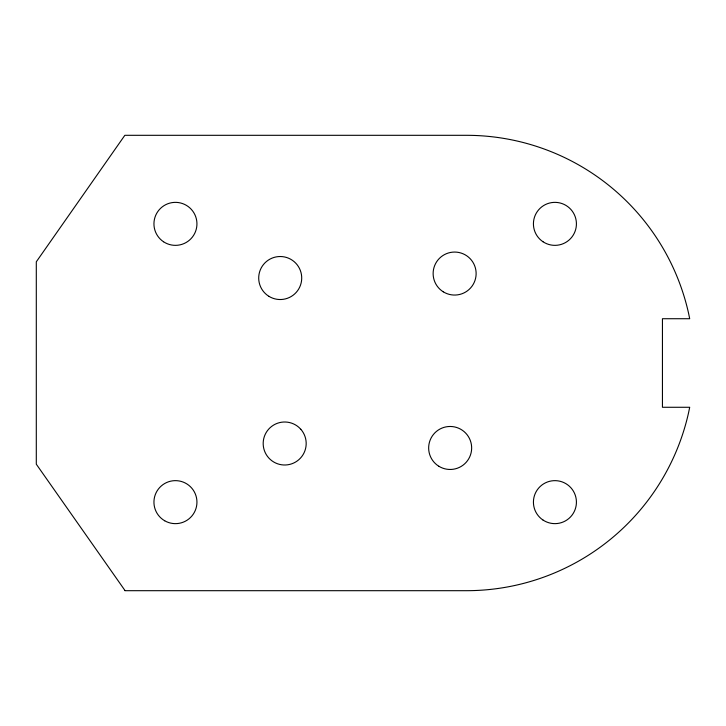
<?xml version="1.0" encoding="UTF-8"?>
<svg xmlns="http://www.w3.org/2000/svg" width="726" height="726" viewBox="0 0 726 726"><rect width="100%" height="100%" fill="white"/><g stroke="black" fill="none" stroke-linecap="round" stroke-linejoin="round"><path stroke-width="1.09" d="M124.845 590.692L466.373 590.692A227.692 227.692 0 0 0 688.584 412.667L689.7 407.277L662.439 407.277L662.439 318.723L689.7 318.723L688.584 313.333A227.692 227.692 0 0 0 466.373 135.308L124.845 135.308L36.3 261.805L36.3 464.195L124.845 590.311M300.809 429.275L298.903 427.369A21.508 21.508 0 0 0 263.801 438.368A21.508 21.508 0 0 0 289.81 464.386A21.508 21.508 0 0 0 300.809 429.275M443.296 291.834A21.508 21.508 0 0 0 476.12 274.228A21.508 21.508 0 0 0 444.466 254.608A21.508 21.508 0 0 0 443.296 291.834M438.822 466.246A21.508 21.508 0 0 0 471.646 448.65A21.508 21.508 0 0 0 439.992 429.021A21.508 21.508 0 0 0 438.822 466.246M268.883 296.308A21.508 21.508 0 0 0 301.707 278.702A21.508 21.508 0 0 0 270.045 259.073A21.508 21.508 0 0 0 268.883 296.308M163.541 241.767A21.508 21.508 0 0 0 196.9 225.205A21.508 21.508 0 0 0 165.882 204.596A21.508 21.508 0 0 0 163.541 241.767M164.693 520.769A21.508 21.508 0 0 0 196.946 502.147A21.508 21.508 0 0 0 164.693 483.516A21.508 21.508 0 0 0 164.693 520.769M543.021 241.767A21.508 21.508 0 0 0 576.38 225.205A21.508 21.508 0 0 0 545.362 204.596A21.508 21.508 0 0 0 543.021 241.767M543.021 520.052A21.508 21.508 0 0 0 576.38 503.49A21.508 21.508 0 0 0 545.362 482.881A21.508 21.508 0 0 0 543.021 520.052"/></g></svg>
